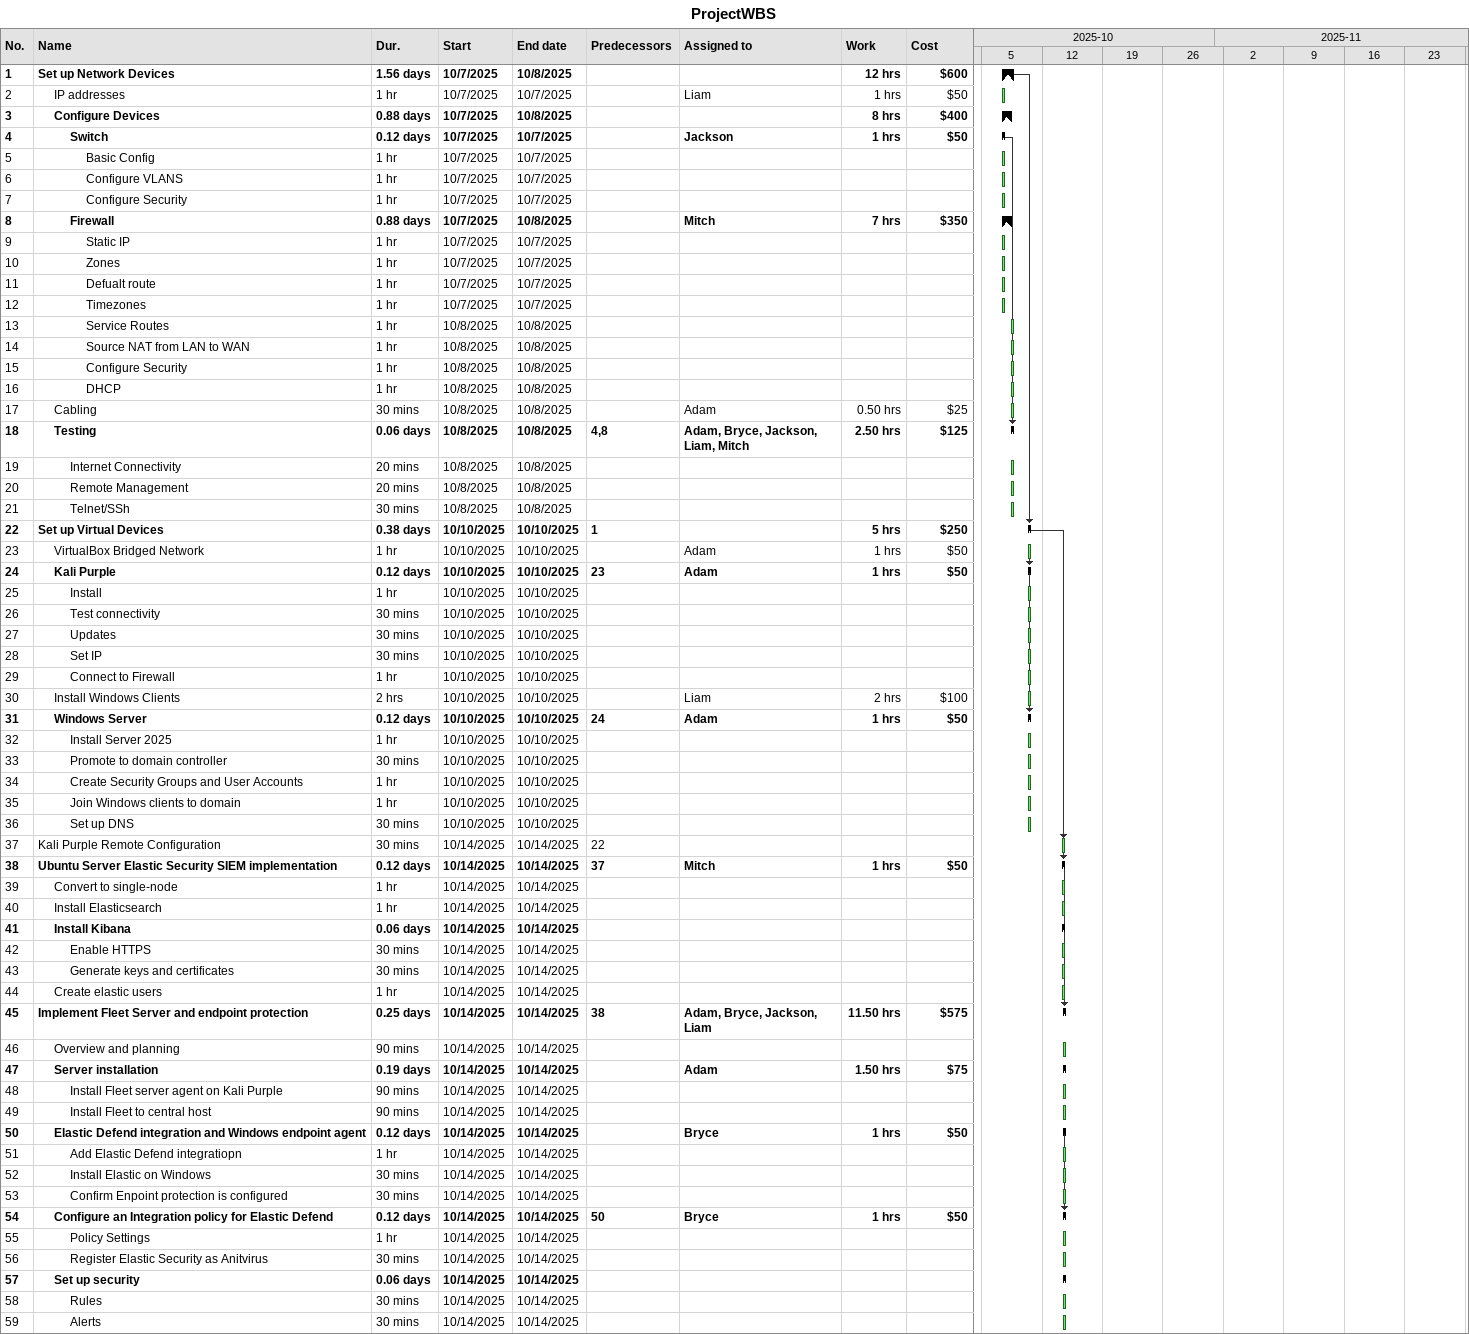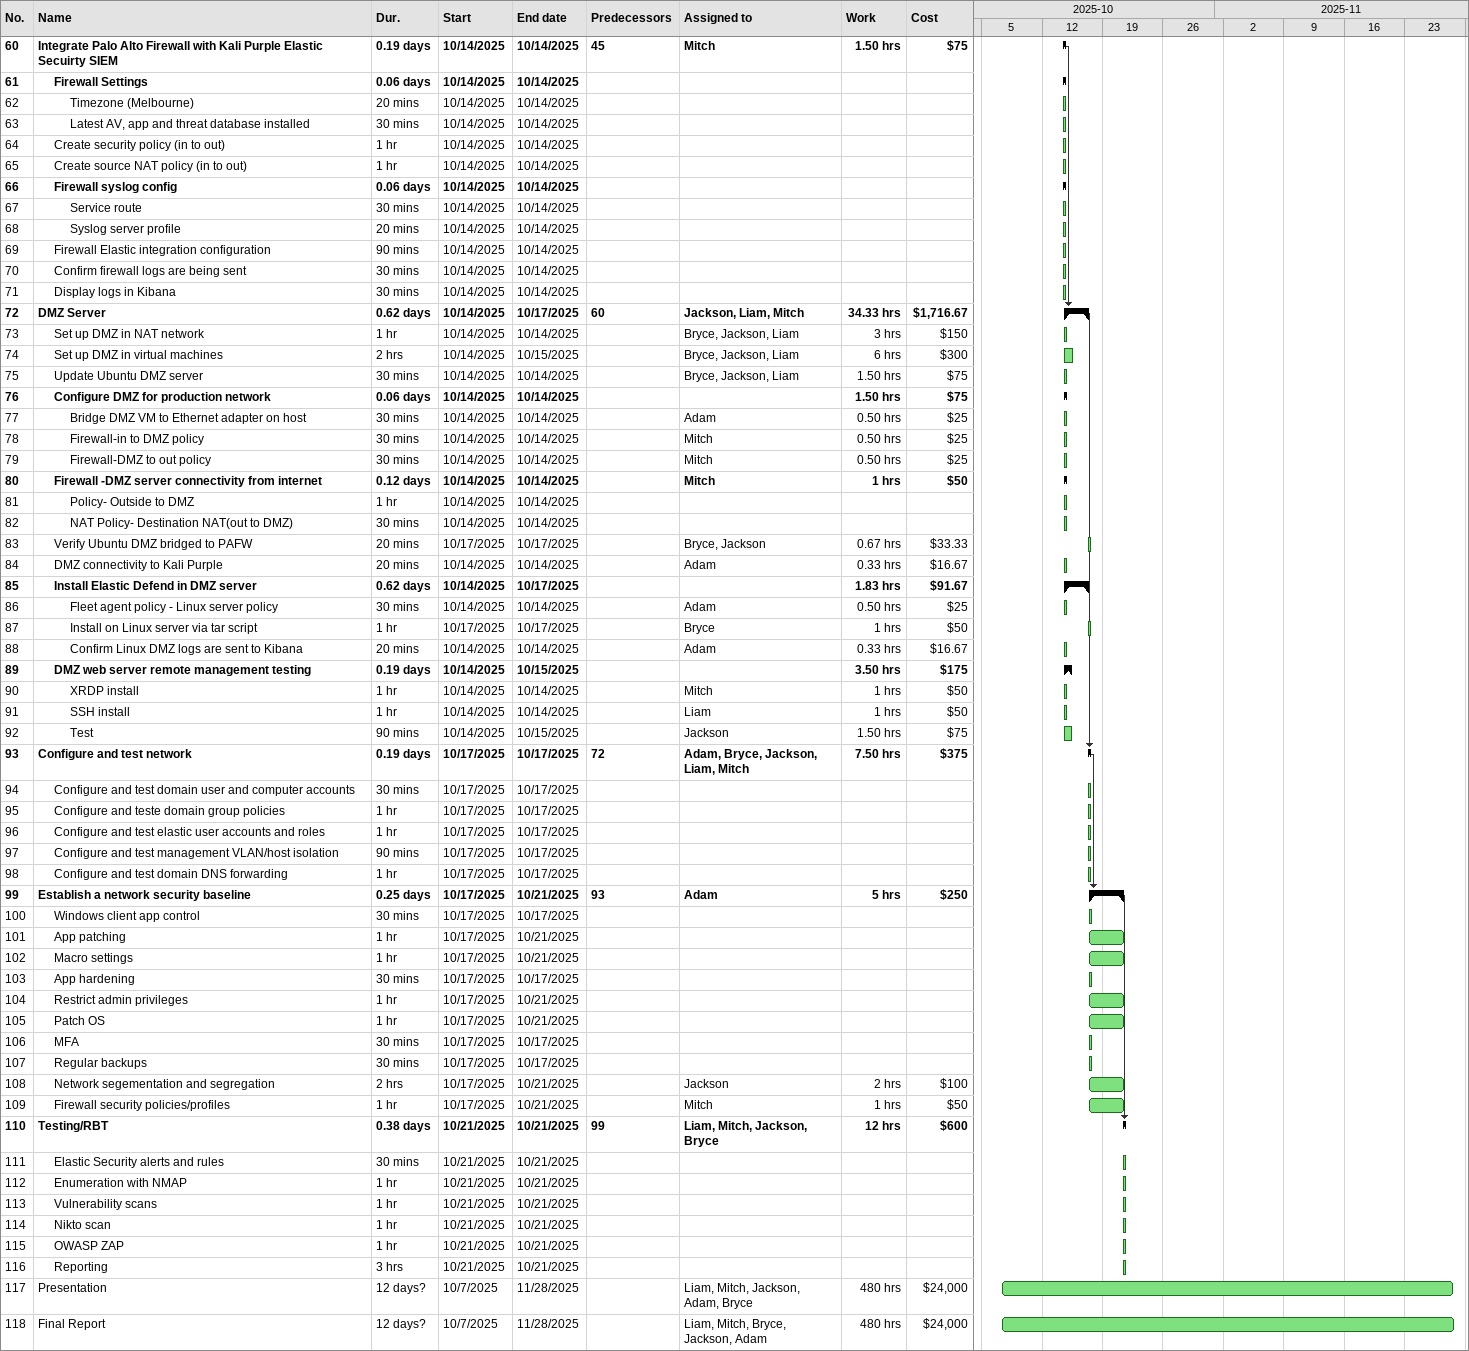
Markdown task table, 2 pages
ProjectWBS

| ID | Level | Task | Duration | Start | Finish | Predecessors | Resources | Work (h) | Cost ($) |
|---|---|---|---|---|---|---|---|---|---|
| 1 | 1 | **Set up Network Devices** | 1.56d | 2025-10-07 | 2025-10-08 |  |  | 12 | 600 |
| 2 | 2 | IP addresses | 1h | 2025-10-07 | 2025-10-07 |  | Liam | 1 | 50 |
| 3 | 2 | **Configure Devices** | 0.88d | 2025-10-07 | 2025-10-08 |  |  | 8 | 400 |
| 4 | 3 | **Switch** | 0.12d | 2025-10-07 | 2025-10-07 |  | Jackson | 1 | 50 |
| 5 | 4 | Basic Config | 1h | 2025-10-07 | 2025-10-07 |  |  |  |  |
| 6 | 4 | Configure VLANS | 1h | 2025-10-07 | 2025-10-07 |  |  |  |  |
| 7 | 4 | Configure Security | 1h | 2025-10-07 | 2025-10-07 |  |  |  |  |
| 8 | 3 | **Firewall** | 0.88d | 2025-10-07 | 2025-10-08 |  | Mitch | 7 | 350 |
| 9 | 4 | Static IP | 1h | 2025-10-07 | 2025-10-07 |  |  |  |  |
| 10 | 4 | Zones | 1h | 2025-10-07 | 2025-10-07 |  |  |  |  |
| 11 | 4 | Defualt route | 1h | 2025-10-07 | 2025-10-07 |  |  |  |  |
| 12 | 4 | Timezones | 1h | 2025-10-07 | 2025-10-07 |  |  |  |  |
| 13 | 4 | Service Routes | 1h | 2025-10-08 | 2025-10-08 |  |  |  |  |
| 14 | 4 | Source NAT from LAN to WAN | 1h | 2025-10-08 | 2025-10-08 |  |  |  |  |
| 15 | 4 | Configure Security | 1h | 2025-10-08 | 2025-10-08 |  |  |  |  |
| 16 | 4 | DHCP | 1h | 2025-10-08 | 2025-10-08 |  |  |  |  |
| 17 | 2 | Cabling | 30min | 2025-10-08 | 2025-10-08 |  | Adam | 0.50 | 25 |
| 18 | 2 | **Testing** | 0.06d | 2025-10-08 | 2025-10-08 | 4, 8 | Adam, Bryce, Jackson, Liam, Mitch | 2.50 | 125 |
| 19 | 3 | Internet Connectivity | 20min | 2025-10-08 | 2025-10-08 |  |  |  |  |
| 20 | 3 | Remote Management | 20min | 2025-10-08 | 2025-10-08 |  |  |  |  |
| 21 | 3 | Telnet/SSh | 30min | 2025-10-08 | 2025-10-08 |  |  |  |  |
| 22 | 1 | **Set up Virtual Devices** | 0.38d | 2025-10-10 | 2025-10-10 | 1 |  | 5 | 250 |
| 23 | 2 | VirtualBox Bridged Network | 1h | 2025-10-10 | 2025-10-10 |  | Adam | 1 | 50 |
| 24 | 2 | **Kali Purple** | 0.12d | 2025-10-10 | 2025-10-10 | 23 | Adam | 1 | 50 |
| 25 | 3 | Install | 1h | 2025-10-10 | 2025-10-10 |  |  |  |  |
| 26 | 3 | Test connectivity | 30min | 2025-10-10 | 2025-10-10 |  |  |  |  |
| 27 | 3 | Updates | 30min | 2025-10-10 | 2025-10-10 |  |  |  |  |
| 28 | 3 | Set IP | 30min | 2025-10-10 | 2025-10-10 |  |  |  |  |
| 29 | 3 | Connect to Firewall | 1h | 2025-10-10 | 2025-10-10 |  |  |  |  |
| 30 | 2 | Install Windows Clients | 2h | 2025-10-10 | 2025-10-10 |  | Liam | 2 | 100 |
| 31 | 2 | **Windows Server** | 0.12d | 2025-10-10 | 2025-10-10 | 24 | Adam | 1 | 50 |
| 32 | 3 | Install Server 2025 | 1h | 2025-10-10 | 2025-10-10 |  |  |  |  |
| 33 | 3 | Promote to domain controller | 30min | 2025-10-10 | 2025-10-10 |  |  |  |  |
| 34 | 3 | Create Security Groups and User Accounts | 1h | 2025-10-10 | 2025-10-10 |  |  |  |  |
| 35 | 3 | Join Windows clients to domain | 1h | 2025-10-10 | 2025-10-10 |  |  |  |  |
| 36 | 3 | Set up DNS | 30min | 2025-10-10 | 2025-10-10 |  |  |  |  |
| 37 | 1 | Kali Purple Remote Configuration | 30min | 2025-10-14 | 2025-10-14 | 22 |  |  |  |
| 38 | 1 | **Ubuntu Server Elastic Security SIEM implementation** | 0.12d | 2025-10-14 | 2025-10-14 | 37 | Mitch | 1 | 50 |
| 39 | 2 | Convert to single-node | 1h | 2025-10-14 | 2025-10-14 |  |  |  |  |
| 40 | 2 | Install Elasticsearch | 1h | 2025-10-14 | 2025-10-14 |  |  |  |  |
| 41 | 2 | **Install Kibana** | 0.06d | 2025-10-14 | 2025-10-14 |  |  |  |  |
| 42 | 3 | Enable HTTPS | 30min | 2025-10-14 | 2025-10-14 |  |  |  |  |
| 43 | 3 | Generate keys and certificates | 30min | 2025-10-14 | 2025-10-14 |  |  |  |  |
| 44 | 2 | Create elastic users | 1h | 2025-10-14 | 2025-10-14 |  |  |  |  |
| 45 | 1 | **Implement Fleet Server and endpoint protection** | 0.25d | 2025-10-14 | 2025-10-14 | 38 | Adam, Bryce, Jackson, Liam | 11.50 | 575 |
| 46 | 2 | Overview and planning | 90min | 2025-10-14 | 2025-10-14 |  |  |  |  |
| 47 | 2 | **Server installation** | 0.19d | 2025-10-14 | 2025-10-14 |  | Adam | 1.50 | 75 |
| 48 | 3 | Install Fleet server agent on Kali Purple | 90min | 2025-10-14 | 2025-10-14 |  |  |  |  |
| 49 | 3 | Install Fleet to central host | 90min | 2025-10-14 | 2025-10-14 |  |  |  |  |
| 50 | 2 | **Elastic Defend integration and Windows endpoint agent** | 0.12d | 2025-10-14 | 2025-10-14 |  | Bryce | 1 | 50 |
| 51 | 3 | Add Elastic Defend integratiopn | 1h | 2025-10-14 | 2025-10-14 |  |  |  |  |
| 52 | 3 | Install Elastic on Windows | 30min | 2025-10-14 | 2025-10-14 |  |  |  |  |
| 53 | 3 | Confirm Enpoint protection is configured | 30min | 2025-10-14 | 2025-10-14 |  |  |  |  |
| 54 | 2 | **Configure an Integration policy for Elastic Defend** | 0.12d | 2025-10-14 | 2025-10-14 | 50 | Bryce | 1 | 50 |
| 55 | 3 | Policy Settings | 1h | 2025-10-14 | 2025-10-14 |  |  |  |  |
| 56 | 3 | Register Elastic Security as Anitvirus | 30min | 2025-10-14 | 2025-10-14 |  |  |  |  |
| 57 | 2 | **Set up security** | 0.06d | 2025-10-14 | 2025-10-14 |  |  |  |  |
| 58 | 3 | Rules | 30min | 2025-10-14 | 2025-10-14 |  |  |  |  |
| 59 | 3 | Alerts | 30min | 2025-10-14 | 2025-10-14 |  |  |  |  |
| 60 | 1 | **Integrate Palo Alto Firewall with Kali Purple Elastic Secuirty SIEM** | 0.19d | 2025-10-14 | 2025-10-14 | 45 | Mitch | 1.50 | 75 |
| 61 | 2 | **Firewall Settings** | 0.06d | 2025-10-14 | 2025-10-14 |  |  |  |  |
| 62 | 3 | Timezone (Melbourne) | 20min | 2025-10-14 | 2025-10-14 |  |  |  |  |
| 63 | 3 | Latest AV, app and threat database installed | 30min | 2025-10-14 | 2025-10-14 |  |  |  |  |
| 64 | 2 | Create security policy (in to out) | 1h | 2025-10-14 | 2025-10-14 |  |  |  |  |
| 65 | 2 | Create source NAT policy (in to out) | 1h | 2025-10-14 | 2025-10-14 |  |  |  |  |
| 66 | 2 | **Firewall syslog config** | 0.06d | 2025-10-14 | 2025-10-14 |  |  |  |  |
| 67 | 3 | Service route | 30min | 2025-10-14 | 2025-10-14 |  |  |  |  |
| 68 | 3 | Syslog server profile | 20min | 2025-10-14 | 2025-10-14 |  |  |  |  |
| 69 | 2 | Firewall Elastic integration configuration | 90min | 2025-10-14 | 2025-10-14 |  |  |  |  |
| 70 | 2 | Confirm firewall logs are being sent | 30min | 2025-10-14 | 2025-10-14 |  |  |  |  |
| 71 | 2 | Display logs in Kibana | 30min | 2025-10-14 | 2025-10-14 |  |  |  |  |
| 72 | 1 | **DMZ Server** | 0.62d | 2025-10-14 | 2025-10-17 | 60 | Jackson, Liam, Mitch | 34.33 | 1716.67 |
| 73 | 2 | Set up DMZ in NAT network | 1h | 2025-10-14 | 2025-10-14 |  | Bryce, Jackson, Liam | 3 | 150 |
| 74 | 2 | Set up DMZ in virtual machines | 2h | 2025-10-14 | 2025-10-15 |  | Bryce, Jackson, Liam | 6 | 300 |
| 75 | 2 | Update Ubuntu DMZ server | 30min | 2025-10-14 | 2025-10-14 |  | Bryce, Jackson, Liam | 1.50 | 75 |
| 76 | 2 | **Configure DMZ for production network** | 0.06d | 2025-10-14 | 2025-10-14 |  |  | 1.50 | 75 |
| 77 | 3 | Bridge DMZ VM to Ethernet adapter on host | 30min | 2025-10-14 | 2025-10-14 |  | Adam | 0.50 | 25 |
| 78 | 3 | Firewall-in to DMZ policy | 30min | 2025-10-14 | 2025-10-14 |  | Mitch | 0.50 | 25 |
| 79 | 3 | Firewall-DMZ to out policy | 30min | 2025-10-14 | 2025-10-14 |  | Mitch | 0.50 | 25 |
| 80 | 2 | **Firewall -DMZ server connectivity from internet** | 0.12d | 2025-10-14 | 2025-10-14 |  | Mitch | 1 | 50 |
| 81 | 3 | Policy- Outside to DMZ | 1h | 2025-10-14 | 2025-10-14 |  |  |  |  |
| 82 | 3 | NAT Policy- Destination NAT(out to DMZ) | 30min | 2025-10-14 | 2025-10-14 |  |  |  |  |
| 83 | 2 | Verify Ubuntu DMZ bridged to PAFW | 20min | 2025-10-17 | 2025-10-17 |  | Bryce, Jackson | 0.67 | 33.33 |
| 84 | 2 | DMZ connectivity to Kali Purple | 20min | 2025-10-14 | 2025-10-14 |  | Adam | 0.33 | 16.67 |
| 85 | 2 | **Install Elastic Defend in DMZ server** | 0.62d | 2025-10-14 | 2025-10-17 |  |  | 1.83 | 91.67 |
| 86 | 3 | Fleet agent policy - Linux server policy | 30min | 2025-10-14 | 2025-10-14 |  | Adam | 0.50 | 25 |
| 87 | 3 | Install on Linux server via tar script | 1h | 2025-10-17 | 2025-10-17 |  | Bryce | 1 | 50 |
| 88 | 3 | Confirm Linux DMZ logs are sent to Kibana | 20min | 2025-10-14 | 2025-10-14 |  | Adam | 0.33 | 16.67 |
| 89 | 2 | **DMZ web server remote management testing** | 0.19d | 2025-10-14 | 2025-10-15 |  |  | 3.50 | 175 |
| 90 | 3 | XRDP install | 1h | 2025-10-14 | 2025-10-14 |  | Mitch | 1 | 50 |
| 91 | 3 | SSH install | 1h | 2025-10-14 | 2025-10-14 |  | Liam | 1 | 50 |
| 92 | 3 | Test | 90min | 2025-10-14 | 2025-10-15 |  | Jackson | 1.50 | 75 |
| 93 | 1 | **Configure and test network** | 0.19d | 2025-10-17 | 2025-10-17 | 72 | Adam, Bryce, Jackson, Liam, Mitch | 7.50 | 375 |
| 94 | 2 | Configure and test domain user and computer accounts | 30min | 2025-10-17 | 2025-10-17 |  |  |  |  |
| 95 | 2 | Configure and teste domain group policies | 1h | 2025-10-17 | 2025-10-17 |  |  |  |  |
| 96 | 2 | Configure and test elastic user accounts and roles | 1h | 2025-10-17 | 2025-10-17 |  |  |  |  |
| 97 | 2 | Configure and test management VLAN/host isolation | 90min | 2025-10-17 | 2025-10-17 |  |  |  |  |
| 98 | 2 | Configure and test domain DNS forwarding | 1h | 2025-10-17 | 2025-10-17 |  |  |  |  |
| 99 | 1 | **Establish a network security baseline** | 0.25d | 2025-10-17 | 2025-10-21 | 93 | Adam | 5 | 250 |
| 100 | 2 | Windows client app control | 30min | 2025-10-17 | 2025-10-17 |  |  |  |  |
| 101 | 2 | App patching | 1h | 2025-10-17 | 2025-10-21 |  |  |  |  |
| 102 | 2 | Macro settings | 1h | 2025-10-17 | 2025-10-21 |  |  |  |  |
| 103 | 2 | App hardening | 30min | 2025-10-17 | 2025-10-17 |  |  |  |  |
| 104 | 2 | Restrict admin privileges | 1h | 2025-10-17 | 2025-10-21 |  |  |  |  |
| 105 | 2 | Patch OS | 1h | 2025-10-17 | 2025-10-21 |  |  |  |  |
| 106 | 2 | MFA | 30min | 2025-10-17 | 2025-10-17 |  |  |  |  |
| 107 | 2 | Regular backups | 30min | 2025-10-17 | 2025-10-17 |  |  |  |  |
| 108 | 2 | Network segementation and segregation | 2h | 2025-10-17 | 2025-10-21 |  | Jackson | 2 | 100 |
| 109 | 2 | Firewall security policies/profiles | 1h | 2025-10-17 | 2025-10-21 |  | Mitch | 1 | 50 |
| 110 | 1 | **Testing/RBT** | 0.38d | 2025-10-21 | 2025-10-21 | 99 | Liam, Mitch, Jackson, Bryce | 12 | 600 |
| 111 | 2 | Elastic Security alerts and rules | 30min | 2025-10-21 | 2025-10-21 |  |  |  |  |
| 112 | 2 | Enumeration with NMAP | 1h | 2025-10-21 | 2025-10-21 |  |  |  |  |
| 113 | 2 | Vulnerability scans | 1h | 2025-10-21 | 2025-10-21 |  |  |  |  |
| 114 | 2 | Nikto scan | 1h | 2025-10-21 | 2025-10-21 |  |  |  |  |
| 115 | 2 | OWASP ZAP | 1h | 2025-10-21 | 2025-10-21 |  |  |  |  |
| 116 | 2 | Reporting | 3h | 2025-10-21 | 2025-10-21 |  |  |  |  |
| 117 | 1 | Presentation | 12d? | 2025-10-07 | 2025-11-28 |  | Liam, Mitch, Jackson, Adam, Bryce | 480 | 24000 |
| 118 | 1 | Final Report | 12d? | 2025-10-07 | 2025-11-28 |  | Liam, Mitch, Bryce, Jackson, Adam | 480 | 24000 |
